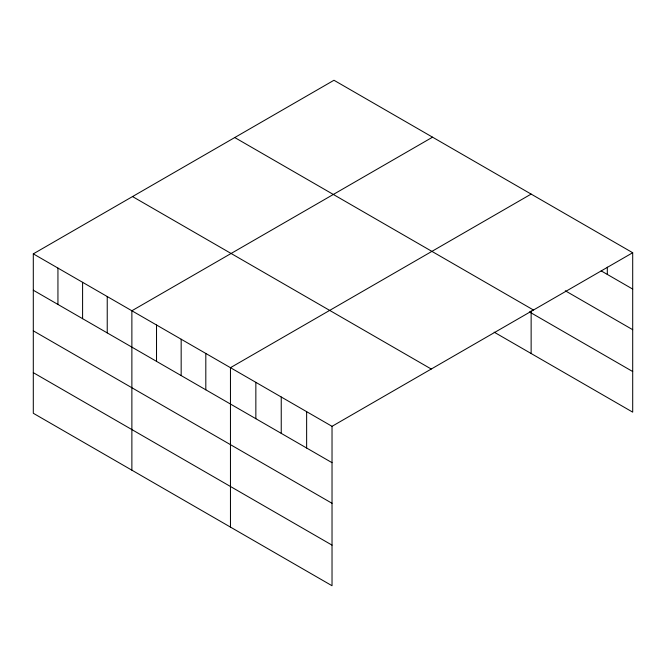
<?xml version="1.0" encoding="UTF-8"?>
<svg xmlns="http://www.w3.org/2000/svg" width="666" height="666" viewBox="0 0 666 666"><rect width="100%" height="100%" fill="white"/><g stroke="black" fill="none" stroke-linecap="round" stroke-linejoin="round"><path stroke-width="1" d="M33.3 253.854L332.026 426.323L332.026 585.739L33.3 413.27L33.3 253.854L333.974 80.261L632.7 252.73L632.7 412.146L494.164 332.168M432.559 137.171L131.876 310.764L131.876 470.188M531.135 194.089L230.461 367.682L230.461 527.097M332.026 426.323L632.7 252.73M601.182 270.887L632.7 289.086M565.284 290.776L632.7 329.695M234.757 137.546L533.474 310.015M529.37 311.879L632.7 371.536M132.526 196.57L431.243 369.031M33.3 290.218L332.026 462.679M33.3 330.827L332.026 503.288M33.3 372.66L332.026 545.129M607.309 267.158L607.309 274.425M531.135 310.905L531.135 353.504M306.635 411.663L306.635 448.018M281.243 397.003L281.243 433.358M255.852 382.342L255.852 418.706M205.811 353.455L205.811 389.81M181.169 339.227L181.169 375.582M156.527 325L156.527 361.355M107.234 296.536L107.234 332.9M82.592 282.309L82.592 318.673M57.942 268.082L57.942 304.445"/></g></svg>
